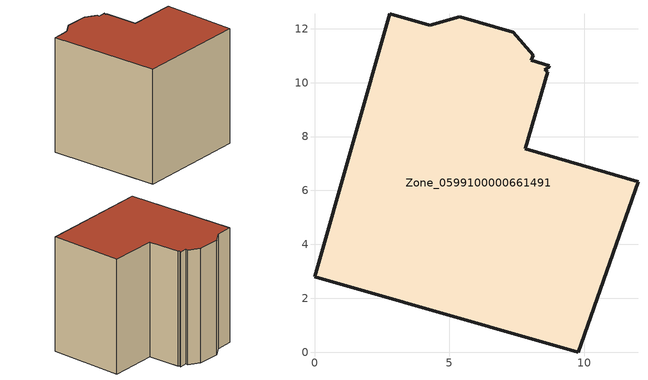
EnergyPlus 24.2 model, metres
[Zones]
Zone_0599100000661491
 floor ground (C_G): 8.05,10.82 8.71,10.62 8.7,10.57 8.54,10.48 8.65,10.41 7.82,7.54 12,6.33 9.78,0 0,2.8 2.79,12.55 4.28,12.12 5.39,12.45 7.37,11.87 8.12,11.02 z0
 wall outside (C_F): 8.7,10.57 8.71,10.62 8.05,10.82 8.12,11.02 7.37,11.87 5.39,12.45 4.28,12.12 2.79,12.55 0,2.8 9.78,0 12,6.33 7.82,7.54 8.65,10.41 8.54,10.48 8.7,10.57 z0:10.28
 roof outside (C_R): 8.71,10.62 8.05,10.82 8.12,11.02 7.37,11.87 5.39,12.45 4.28,12.12 2.79,12.55 0,2.8 9.78,0 12,6.33 7.82,7.54 8.65,10.41 8.54,10.48 8.7,10.57 z10.28
[BUILDING]
Pand.0599100000661491: North Axis=0; Terrain=City; Loads Convergence Tolerance Value=0.04; Temperature Convergence Tolerance Value=0.4; Solar Distribution=FullExterior; Maximum Number of Warmup Days=25; Minimum Number of Warmup Days=1
[Site:Location]
Rotterdam.The.Hague.AP_ZH_NLD Design_Conditions: Latitude=51.96; Longitude=4.45; Time Zone=1; Elevation=-4.5
[SITE:GROUNDTEMPERATURE:BUILDINGSURFACE]
18, 18, 18, 18, 18, 18, 18, 18, 18, 18, 18, 18
[MATERIAL] Thermal Absorptance=0.9; Solar Absorptance=0.7; Visible Absorptance=0.7
Name | Roughness | Thickness | Conductivity | Density | Specific Heat
G.D.1965 | MediumSmooth | 0.15 | 1 | 540 | 1210
F.D.1965 | Rough | 0.3 | 0.857143 | 1920 | 840
R.D.1965 | MediumRough | 0.2 | 0.08 | 1500 | 1000
[CONSTRUCTION]
C_G: G.D.1965
C_F: F.D.1965
C_R: R.D.1965
[ZONE]
Zone_0599100000661491: Type=1; Multiplier=1; Ceiling Height=Autocalculate; Volume=Autocalculate; Floor Area=autocalculate; Part of Total Floor Area=Yes
[ZONEINFILTRATION:DESIGNFLOWRATE]
Infil_Zone_0599100000661491: Zone or ZoneList or Space or SpaceList=Zone_0599100000661491; Schedule=AlwaysOn; Design Flow Rate Calculation Method=Flow/Area; Flow Rate per Floor Area=0.0042; Constant Term Coefficient=1; Temperature Term Coefficient=0; Velocity Term Coefficient=0; Velocity Squared Term Coefficient=0
[HVACTEMPLATE:ZONE:IDEALLOADSAIRSYSTEM]
Zone_0599100000661491: Maximum Heating Supply Air Temperature=50; Minimum Cooling Supply Air Temperature=13; Maximum Heating Supply Air Humidity Ratio=0.0156; Minimum Cooling Supply Air Humidity Ratio=0.0077; Heating Limit=NoLimit; Cooling Limit=NoLimit; Dehumidification Control Type=ConstantSensibleHeatRatio; Cooling Sensible Heat Ratio=0.7; Dehumidification Setpoint=60; Humidification Control Type=None; Humidification Setpoint=30; Outdoor Air Method=None; Outdoor Air Flow Rate per Person=0.00944; Outdoor Air Flow Rate per Zone Floor Area=0; Outdoor Air Flow Rate per Zone=0; Demand Controlled Ventilation Type=None; Outdoor Air Economizer Type=NoEconomizer; Heat Recovery Type=None; Sensible Heat Recovery Effectiveness=0.7; Latent Heat Recovery Effectiveness=0.65
[ZONECONTROL:THERMOSTAT]
ThermostatControl_Zone_0599100000661491: Zone or ZoneList=Zone_0599100000661491; Control Type Schedule=DualSetpointControlType; Control 1=Thermostat_Zone_0599100000661491; Temperature Difference Between Cutout And Setpoint=0
[THERMOSTATSETPOINT:DUALSETPOINT]
Thermostat_Zone_0599100000661491: Heating Setpoint Temperature Schedule=HeatingSetpoint_Zone_0599100000661491; Cooling Setpoint Temperature Schedule=CoolingSetpoint_Zone_0599100000661491
[SCHEDULE:COMPACT]
HeatingSetpoint_Zone_0599100000661491: Through: 12/31, For: AllDays, Until: 24:00, 21
CoolingSetpoint_Zone_0599100000661491: Through: 12/31, For: AllDays, Until: 24:00, 24
DualSetpointControlType: Through: 12/31, For: AllDays, Until: 24:00, 4
AlwaysOn: Through: 12/31, For: AllDays, Until: 24:00, 1
